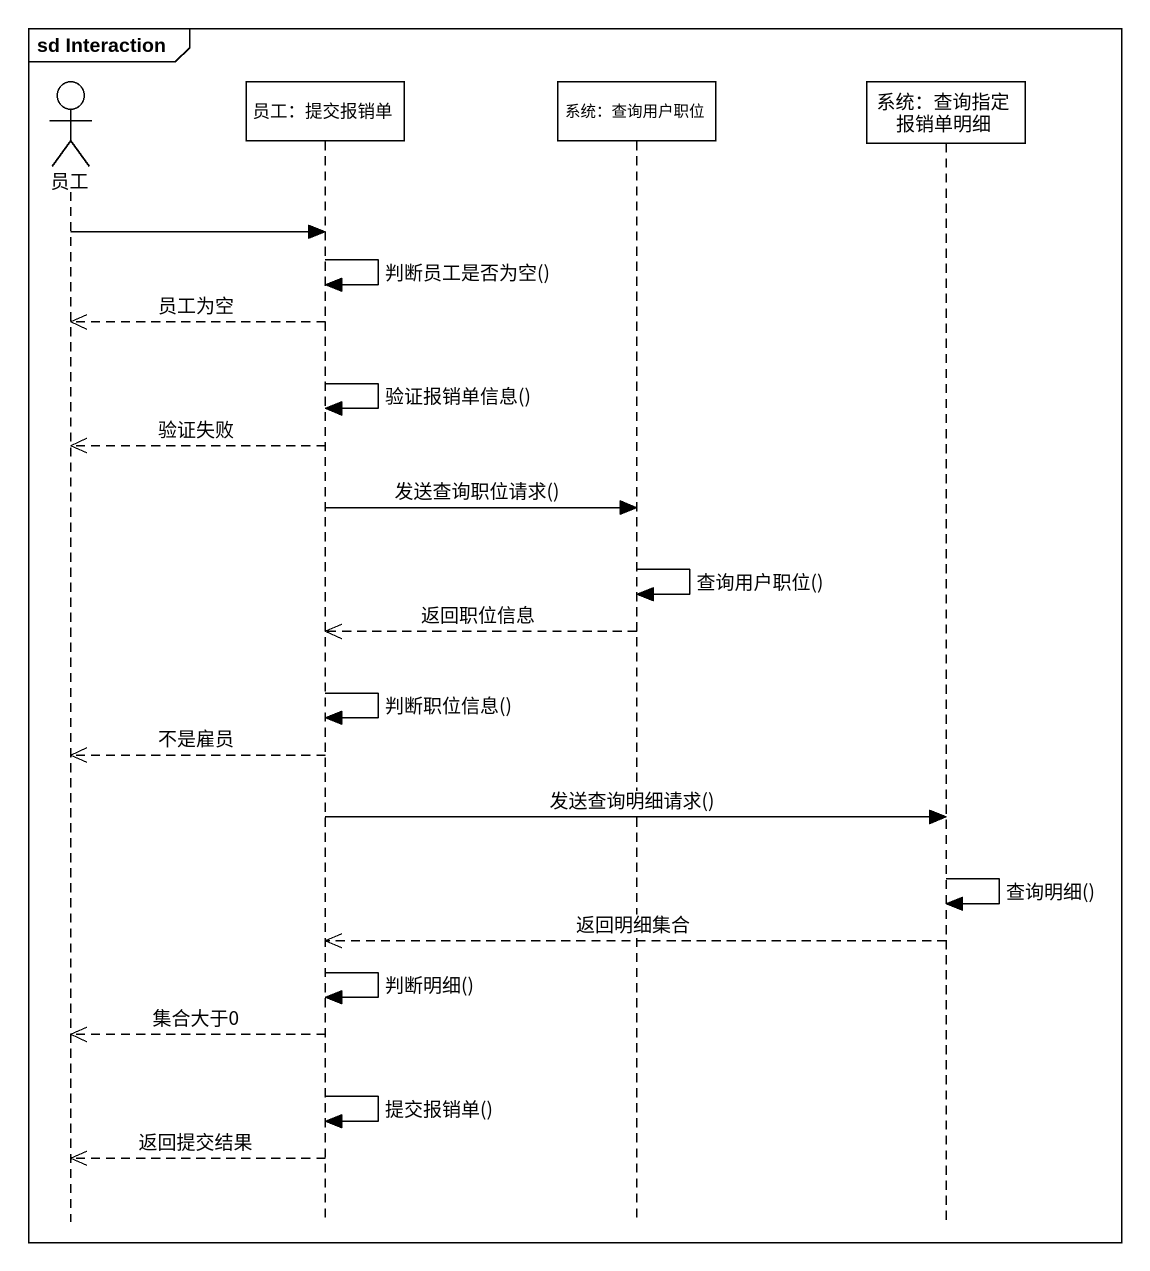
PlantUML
@startuml
mainframe sd Interaction
hide footbox
actor 员工
participant "员工：提交报销单" as 员工_提交报销单
participant "系统：查询用户职位" as 系统_查询用户职位
participant "系统：查询指定报销单明细" as 系统_查询指定报销单明细

员工 -> 员工_提交报销单
员工_提交报销单 -> 员工_提交报销单 : 判断员工是否为空()
员工_提交报销单 -->> 员工 : 员工为空
员工_提交报销单 -> 员工_提交报销单 : 验证报销单信息()
员工_提交报销单 -->> 员工 : 验证失败
员工_提交报销单 -> 系统_查询用户职位 : 发送查询职位请求()
系统_查询用户职位 -> 系统_查询用户职位 : 查询用户职位()
系统_查询用户职位 -->> 员工_提交报销单 : 返回职位信息
员工_提交报销单 -> 员工_提交报销单 : 判断职位信息()
员工_提交报销单 -->> 员工 : 不是雇员
员工_提交报销单 -> 系统_查询指定报销单明细 : 发送查询明细请求()
系统_查询指定报销单明细 -> 系统_查询指定报销单明细 : 查询明细()
系统_查询指定报销单明细 -->> 员工_提交报销单 : 返回明细集合
员工_提交报销单 -> 员工_提交报销单 : 判断明细()
员工_提交报销单 -->> 员工 : 集合大于0
员工_提交报销单 -> 员工_提交报销单 : 提交报销单()
员工_提交报销单 -->> 员工 : 返回提交结果
@enduml
